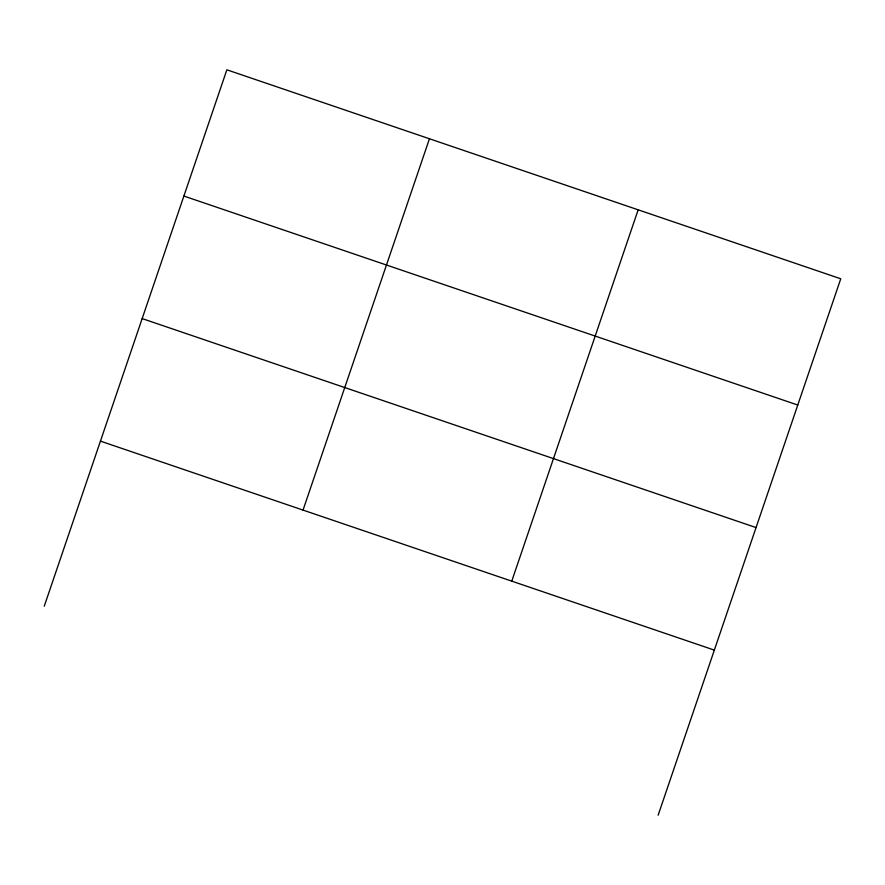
<?xml version="1.0" encoding="UTF-8"?>
<svg xmlns="http://www.w3.org/2000/svg" width="885" height="885" viewBox="0 0 885 885"><rect width="100%" height="100%" fill="white"/><g stroke="black" fill="none" stroke-linecap="round" stroke-linejoin="round"><path stroke-width="1.33" d="M44.25 606.214L226.859 69.804L840.75 278.786L658.141 815.196M303.035 510.092L429.446 138.768M511.762 581.146L638.162 209.822M183.881 196.05L797.772 405.042M142.164 318.589L756.056 527.571M100.447 441.128L714.339 650.11"/></g></svg>
